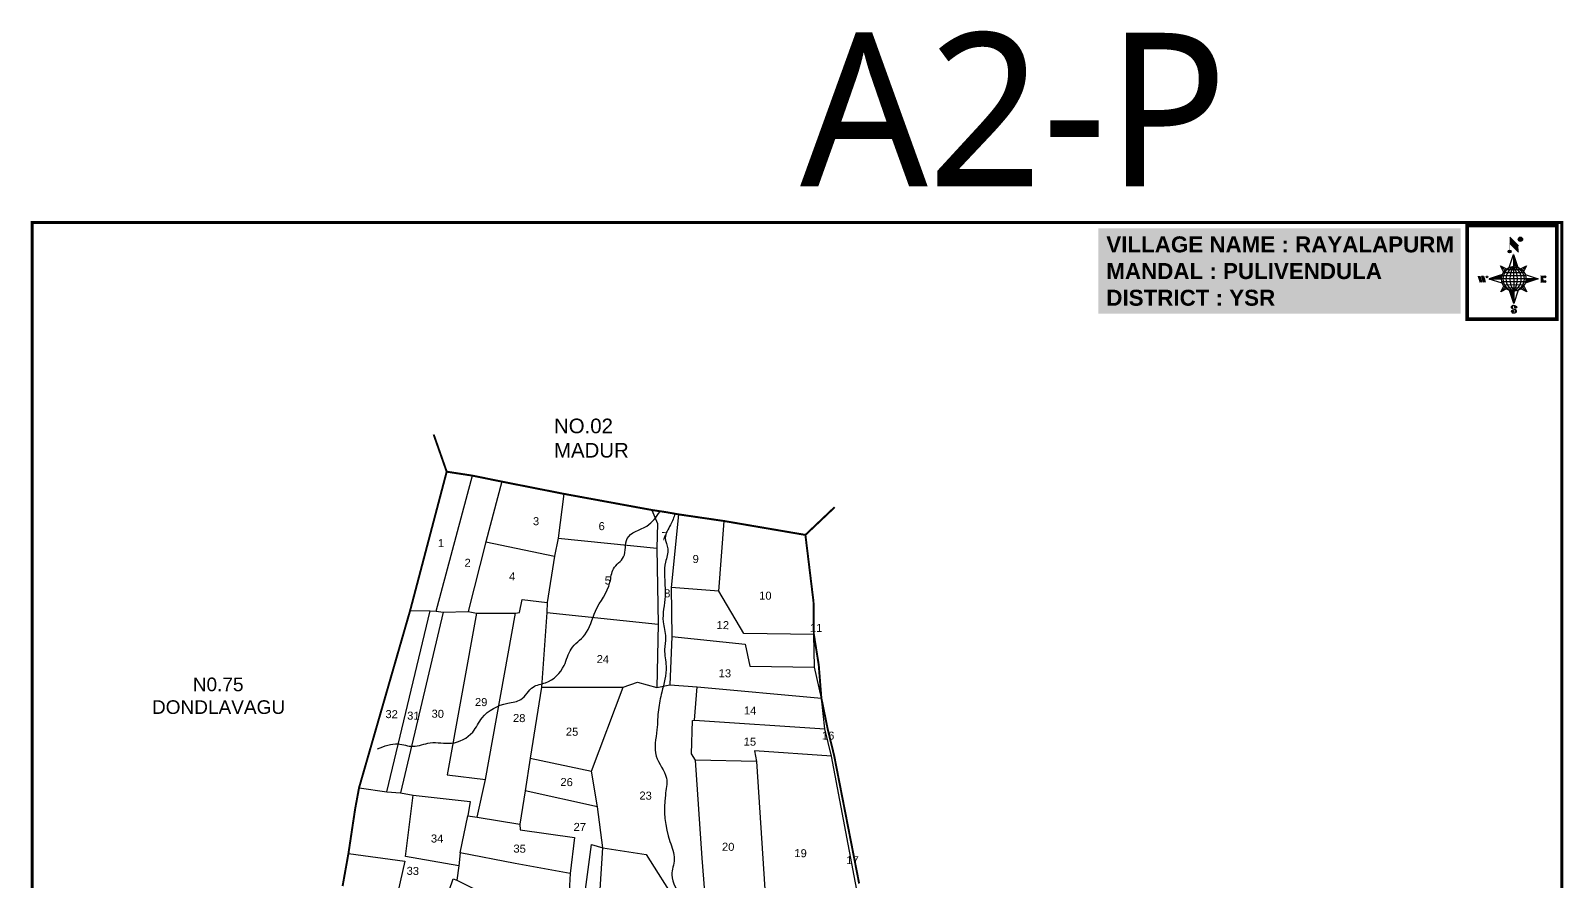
# Model space of a CAD drawing. Header units: millimetres. Extents: x 199216 to 224862, y 1598399 to 1607896.
# Drawn here: x 199216 to 202368, y 1603989 to 1605738 of the extents above; entities that cross this region are included whole.
import ezdxf
from ezdxf.enums import TextEntityAlignment as Align

# ---------------------------------------------------------------- set-up
doc = ezdxf.new("R2010")
doc.units = ezdxf.units.MM
for name, color, linetype in [('AQUADUCT', 1, 'Continuous'), ('bord', 1, 'Continuous'), ('CADAS', 1, 'Continuous'), ('PLOT', 7, 'Continuous'), ('PLOT NO', 7, 'Continuous'), ('STREAM', 4, 'Continuous'), ('TEXT', 1, 'Continuous'), ('VILLAGE BOUNDARY', 5, 'Continuous'), ('VILLAGE BOUNDRY', 5, 'Continuous')]:
    doc.layers.add(name, color=color, linetype=linetype)
doc.styles.get("Standard").update_dxf_attribs({"font": 'arial.ttf'})
doc.styles.add('TMS', font='trebuc.ttf')
pattern_1 = [(267.297113149, (-8720374.938, 50637915.138), (10.5367255337, -0.497431438), [])]
pattern_2 = [(357.297113149, (-8720374.938, 50637915.138), (0.497431438, 10.5367255337), [])]

# ---------------------------------------------------------------- blocks, each defined once
blk = doc.blocks.new('*X15')
at = {"color": 0, "linetype": 'Continuous'}
for p, q in [((6321.6, 240.5), (6322.3, 241.2)), ((6321.6, 240.3), (6322.3, 241)), ((6321.6, 240.1), (6322.3, 240.8)), ((6321.6, 239.9), (6322.4, 240.7)), ((6321.6, 239.8), (6322.4, 240.6)), ((6321.6, 239.6), (6322.5, 240.5)), ((6321.6, 239.4), (6322.5, 240.3)), ((6321.6, 239.2), (6322.6, 240.2)), ((6321.7, 239.1), (6322.6, 240.1)), ((6321.8, 240.8), (6322.4, 241.4)), ((6321.8, 239), (6322.7, 240)), ((6321.8, 239), (6322.8, 239.9)), ((6321.9, 238.9), (6322.9, 239.8)), ((6322, 238.8), (6323, 239.7)), ((6322.1, 241.3), (6322.4, 241.6)), ((6322.1, 238.7), (6323.1, 239.6)), ((6322.2, 238.6), (6323.1, 239.6)), ((6322.3, 238.5), (6323.2, 239.5)), ((6322.4, 238.5), (6323.3, 239.4)), ((6322.5, 238.4), (6323.4, 239.3)), ((6322.7, 238.4), (6323.6, 239.3)), ((6322.8, 238.3), (6323.7, 239.2)), ((6322.9, 238.3), (6323.8, 239.1)), ((6323.1, 238.2), (6323.9, 239.1)), ((6323.2, 238.2), (6324, 239)), ((6323.3, 238.2), (6324.2, 239)), ((6323.5, 238.1), (6324.3, 238.9)), ((6323.7, 238.1), (6324.4, 238.9)), ((6323.8, 238.1), (6324.6, 238.8)), ((6324.1, 238.2), (6324.7, 238.8)), ((6324.3, 238.3), (6324.9, 238.8)), ((6324.6, 238.3), (6325.1, 238.8)), ((6324.8, 238.4), (6325.2, 238.8)), ((6325.1, 238.5), (6325.4, 238.8)), ((6325.4, 238.6), (6325.6, 238.8))]:
    blk.add_line(p, q, dxfattribs=at)
blk = doc.blocks.new('*X14')
at = {"color": 0, "linetype": 'Continuous'}
for p, q in [((6324.4, 240.3), (6324.5, 240.4)), ((6324.6, 240.3), (6324.8, 240.5)), ((6324.7, 240.2), (6325, 240.5)), ((6324.8, 240.2), (6325.2, 240.6)), ((6325, 240.1), (6325.5, 240.6)), ((6325.1, 240.1), (6325.6, 240.6)), ((6325.2, 240), (6325.8, 240.6)), ((6325.3, 240), (6326, 240.6)), ((6325.4, 239.9), (6326.1, 240.6)), ((6325.5, 239.8), (6326.2, 240.5)), ((6325.6, 239.8), (6326.3, 240.5)), ((6325.7, 239.7), (6326.5, 240.4)), ((6325.9, 239.6), (6326.6, 240.3)), ((6326, 239.5), (6326.7, 240.3)), ((6326, 239.4), (6326.8, 240.2)), ((6326.1, 239.3), (6327, 240.2)), ((6326.2, 239.3), (6327.1, 240.1)), ((6326.3, 239.2), (6327.1, 240)), ((6326.4, 239.1), (6327.2, 239.9)), ((6326.5, 239), (6327.3, 239.8)), ((6326.5, 238.9), (6327.4, 239.7)), ((6326.6, 238.8), (6327.5, 239.6)), ((6326.7, 238.7), (6327.5, 239.5)), ((6326.8, 238.6), (6327.6, 239.4)), ((6326.8, 238.5), (6327.7, 239.3)), ((6326.9, 238.3), (6327.8, 239.2)), ((6326.9, 238.2), (6327.9, 239.1)), ((6327, 238.1), (6327.8, 239)), ((6326.8, 236.5), (6327.4, 237)), ((6326.9, 236.8), (6327.6, 237.4)), ((6327, 237.9), (6327.8, 238.8)), ((6327, 237.8), (6327.8, 238.6)), ((6327, 237.6), (6327.8, 238.4)), ((6327, 237.4), (6327.8, 238.2)), ((6327, 237.3), (6327.8, 238)), ((6327, 237.1), (6327.8, 237.9))]:
    blk.add_line(p, q, dxfattribs=at)
blk = doc.blocks.new('H')
at = {"layer": 'bord', "extrusion": (0.000427885, 0.004792, 0.999988)}
h = blk.add_hatch(dxfattribs=at)
h.set_pattern_fill('LINE', color=8, scale=84.387686, angle=-2.7029, style=0)
h.set_pattern_definition(pattern_2)
h.paths.add_polyline_path([(-492, 786, -0.090992), (-448, 775), (-486, 912)])
h = blk.add_hatch(dxfattribs=at)
h.set_pattern_fill('LINE', color=8, scale=84.387686, angle=-92.7029, style=0)
h.set_pattern_definition(pattern_1)
h.paths.add_polyline_path([(-625, 665, -0.090992), (-615, 710), (-751, 671)])
h = blk.add_hatch(dxfattribs=at)
h.set_pattern_fill('LINE', color=8, scale=84.387686, angle=-92.7029, style=0)
h.set_pattern_definition(pattern_1)
h.paths.add_polyline_path([(-246, 647), (-372, 653, -0.090992), (-382, 609)])
h = blk.add_hatch(dxfattribs=at)
h.set_pattern_fill('LINE', color=8, scale=84.387686, angle=-2.7029, style=0)
h.set_pattern_definition(pattern_2)
h.paths.add_polyline_path([(-504, 533, -0.090992), (-549, 543), (-510, 406)])
for p, q in [((-519, 1020, -1217), (-435, 927, -1216)), ((-516, 1087, -1217), (-432, 994, -1217)), ((-627, 794, -1216), (-567, 760, -1216)), ((-627, 794, -1216), (-584, 747, -1215)), ((-599, 731, -1215), (-627, 794, -1216)), ((-538, 774, -1216), (-487, 906, -1216)), ((-487, 906, -1216), (-493, 780, -1216)), ((-487, 906, -1216), (-448, 769, -1216)), ((-865, 701, -1215), (-847, 638, -1215)), ((-847, 700, -1215), (-829, 637, -1215)), ((-829, 699, -1215), (-811, 636, -1215)), ((-829, 699, -1215), (-811, 698, -1215)), ((-811, 698, -1215), (-794, 635, -1215)), ((-752, 665, -1215), (-615, 704, -1215)), ((-752, 665, -1215), (-625, 659, -1215)), ((-619, 614, -1215), (-752, 665, -1215)), ((-421, 753, -1216), (-359, 781, -1216)), ((-359, 781, -1216), (-405, 739, -1216)), ((-359, 781, -1216), (-392, 721, -1215)), ((-246, 641, -1215), (-383, 603, -1215)), ((-379, 693, -1215), (-246, 641, -1215)), ((-373, 647, -1215), (-246, 641, -1215)), ((-213, 669, -1215), (-217, 601, -1215)), ((-197, 600, -1215), (-194, 668, -1215)), ((-639, 526, -1214), (-606, 585, -1215)), ((-639, 526, -1214), (-593, 568, -1215)), ((-577, 553, -1215), (-639, 526, -1214)), ((-511, 400, -1214), (-549, 537, -1214)), ((-460, 533, -1215), (-511, 400, -1214)), ((-505, 527, -1214), (-511, 400, -1214)), ((-371, 513, -1214), (-431, 546, -1215)), ((-371, 513, -1214), (-414, 560, -1215)), ((-399, 576, -1215), (-371, 513, -1214))]:
    blk.add_line(p, q, dxfattribs=at)
at = {"layer": 'bord', "color": 8, "linetype": 'ByBlock', "extrusion": (0.000427885, 0.004792, 0.999988)}
for p, q in [((-373, 647, -1215), (-625, 659, -1215)), ((-375, 679, -1215), (-620, 691, -1215)), ((-386, 711, -1215), (-605, 722, -1215)), ((-411, 744, -1216), (-578, 752, -1216)), ((-493, 780, -1216), (-505, 527, -1214)), ((-378, 616, -1215), (-623, 628, -1215)), ((-392, 585, -1215), (-611, 595, -1215)), ((-420, 555, -1215), (-587, 562, -1215))]:
    blk.add_line(p, q, dxfattribs=at)
at = {"layer": 'bord', "extrusion": (0.000427885, 0.004792, 0.999988), "elevation": -1212}
for points, const_width in [([(-530, 950, 1), (-520, 939, 1)], 14.8), ([(-414, 1073, 1), (-398, 1058, 1)], 22.3), ([(-776, 697, 1), (-769, 690, 1)], 8.9), ([(-178, 667, 1), (-171, 660, 1)], 9.79), ([(-180, 618, 1), (-173, 611, 1)], 9.79), ([(-525, 322, 1), (-533, 329, 1)], 11.1), ([(-490, 362, 1), (-498, 369, 1)], 11.1)]:
    blk.add_lwpolyline(points, format="xyb", close=True, dxfattribs=dict(at, const_width=const_width))
for points, const_width in [([(-522, 960), (-516, 1093)], 1.61), ([(-434, 933), (-428, 1066)], 1.61), ([(-870, 707), (-846, 706)], 0.642), ([(-829, 643), (-855, 644)], 0.642), ([(-829, 643), (-821, 678)], 0.642), ([(-811, 642), (-784, 641)], 0.642), ([(-793, 641), (-782, 694)], 0.642), ([(-223, 676), (-174, 673)], 0.706), ([(-195, 645), (-185, 644)], 0.706), ([(-177, 605), (-226, 607)], 0.706)]:
    blk.add_lwpolyline(points, dxfattribs=dict(at, const_width=const_width))
for points in [[(-537, 317), (-531, 310), (-520, 307), (-505, 307), (-494, 310), (-486, 318), (-487, 326), (-491, 333), (-494, 336), (-503, 341), (-522, 347), (-530, 352), (-534, 355), (-537, 363), (-537, 373), (-530, 381), (-520, 384), (-504, 384), (-493, 380), (-487, 373)], [(-522, 348), (-526, 354), (-528, 361), (-528, 371), (-526, 375), (-521, 381), (-515, 384)], [(-505, 307), (-499, 312), (-497, 319), (-497, 327), (-501, 335), (-509, 343)]]:
    blk.add_lwpolyline(points, dxfattribs=at)
at = {"layer": 'bord', "extrusion": (0.000427885, 0.004792, 0.999988)}
for centre, radius in [((-525, 944, -1212), 14.8), ((-406, 1065, -1212), 22.3), ((-773, 694, -1212), 8.9), ((-498, 659, -1212), 127), ((-174, 663, -1212), 9.79), ((-177, 615, -1212), 9.79), ((-529, 325, -1212), 11.1), ((-494, 365, -1212), 11.1)]:
    blk.add_circle(centre, radius, dxfattribs=at)
at = {"layer": 'bord', "color": 8, "linetype": 'ByBlock', "extrusion": (0.000427885, 0.004792, 0.999988)}
for centre, radius, start, end in [((-482, 658, -1212), 128, 94.9254, 259.6691), ((-437, 656, -1212), 141, 113.2864, 241.308), ((-316, 651, -1212), 222, 142.5892, 212.0053), ((-560, 662, -1212), 141, 293.2864, 61.308), ((-681, 668, -1212), 222, 322.5892, 32.0053), ((-515, 660, -1212), 128, 274.9254, 79.6691)]:
    blk.add_arc(centre, radius, start, end, dxfattribs=at)
at = {"layer": 'bord', "extrusion": (0.000427885, 0.004792, 0.999988)}
for points in [[(-516, 1093, -1212), (-431, 1000, -1212), (-519, 1026, -1212), (-434, 933, -1212)], [(-864, 707, -1212), (-846, 706, -1212), (-846, 644, -1212), (-829, 643, -1212)], [(-829, 705, -1212), (-811, 704, -1212), (-811, 642, -1212), (-793, 641, -1212)], [(-193, 674, -1212), (-197, 606, -1212), (-213, 675, -1212), (-216, 607, -1212)]]:
    blk.add_solid(points, dxfattribs=at)
at = {"layer": 'bord', "extrusion": (0.000427885, 0.004792, 0.999988), "xscale": 7.977342409717546, "yscale": 7.977342409717546, "zscale": 7.977342409717546, "rotation": 138.0840426661453}
for name, p in [('*X14', (38301, -31929, -1212)), ('*X15', (38314, -31951, -1212))]:
    blk.add_blockref(name, p, dxfattribs=at)

msp = doc.modelspace()

# ---------------------------------------------------------------- linework, layer by layer
at = {"layer": 'PLOT'}
for points in [[(200050.1, 1604544.3), (200124.6, 1604823.3)], [(200185, 1604811), (200151.9, 1604687), (200116, 1604544)], [(200312.8, 1604785.8), (200301, 1604694.7), (200293.2, 1604658), (200278.1, 1604562.3)], [(200493.7, 1604752.6), (200505.2, 1604724.7), (200503.6, 1604674.3), (200506.3, 1604518)], [(200548.7, 1604743.6), (200533.6, 1604593.1), (200534.8, 1604492.6), (200530.5, 1604393.4)], [(200826.7, 1604497), (200682.4, 1604498.6), (200631.4, 1604585.9), (200642.5, 1604729.9)], [(200301, 1604694.7), (200503.6, 1604674.3)], [(200151.9, 1604687), (200293.2, 1604658)], [(199996.5, 1604545.9), (200037.7, 1604545.3), (200050.1, 1604544.3), (200064.1, 1604542.9), (200116, 1604544), (200132.7, 1604540.6), (200213.4, 1604540.4), (200221.6, 1604542.2), (200227.1, 1604568.6), (200278.1, 1604562.3), (200277.7, 1604542.1), (200506.3, 1604518), (200504.1, 1604387.9), (200530.5, 1604393.4), (200586.9, 1604388.9), (200842.1, 1604365.9)], [(200631.4, 1604585.9), (200533.6, 1604593.1)], [(199948.3, 1604173.5), (200037.7, 1604545.3)], [(200064.1, 1604542.9), (199976.8, 1604171.4)], [(200132.7, 1604540.6), (200072.6, 1604208.3), (200151.4, 1604198.3)], [(200134.1, 1604121), (200151.4, 1604198.3), (200213.4, 1604540.4)], [(200277.7, 1604542.1), (200266.9, 1604388.6), (200243, 1604242.2), (200233, 1604175), (200221.8, 1604106.4)], [(200534.8, 1604492.6), (200685.3, 1604477.1), (200694.9, 1604431.3), (200828.2, 1604429.4)], [(200842.1, 1604365.9), (200842.1, 1604365.9), (200828.2, 1604429.4), (200826.7, 1604497)], [(200096.6, 1603844.2), (200387.7, 1603806.8), (200384.4, 1603847.7), (200381.9, 1603886.5), (200393, 1604058.2), (200382, 1604142.3), (200369.3, 1604215.5), (200434.8, 1604388.4), (200463.8, 1604398.5), (200504.1, 1604387.9)], [(200266.9, 1604388.6), (200434.8, 1604388.4)], [(200577.4, 1603313.1), (200572, 1603325.5), (200516.6, 1603392.5), (200469.3, 1603501.3), (200495.7, 1603538.3), (200519.3, 1603577.6), (200520.1, 1603587.2), (200538.4, 1603657.4), (200537.1, 1603713.9), (200551.9, 1603732.4), (200561.8, 1603746.4), (200574.5, 1603807.2), (200578.4, 1603825.6), (200604.4, 1603941.5), (200596.8, 1604036.9), (200583, 1604238.1), (200575.4, 1604251.6), (200577.2, 1604319.7), (200581.1, 1604320.3), (200586.9, 1604388.9)], [(200917, 1603960.7), (200863.1, 1604246.7), (200849.3, 1604302.8), (200842.1, 1604365.9)], [(200581.1, 1604320.3), (200849.3, 1604302.8)], [(200863.1, 1604246.7), (200704.9, 1604257.5), (200708.5, 1604235.7), (200583, 1604238.1)], [(200243, 1604242.2), (200369.3, 1604215.5)], [(200708.5, 1604235.7), (200725.9, 1603972.9)], [(199891.5, 1604181.7), (199948.3, 1604173.5), (199976.8, 1604171.4), (200002.8, 1604166.3), (200120, 1604153.2), (200115.2, 1604124.1), (200134.1, 1604121), (200221.8, 1604106.4), (200222.8, 1604095.3), (200334.5, 1604079.6), (200325.8, 1604005), (200321.4, 1603931.6)], [(200096.7, 1604021.2), (199986.7, 1604040.2), (200002.8, 1604166.3)], [(200382, 1604142.3), (200233, 1604175)], [(200325.8, 1604005), (200212.7, 1604025.8), (200099.1, 1604048.1), (200115.2, 1604124.1)], [(200351.6, 1603931.5), (200369.3, 1604064.6), (200393, 1604058.2), (200481.7, 1604044.1), (200544, 1603945.7)], [(199869.6, 1604046.1), (199985.3, 1604030.8), (199960.3, 1603918.6)], [(200099.1, 1604048.1), (200096.7, 1604021.2), (200092.8, 1603991.9)], [(200055.6, 1603900.6), (200068.1, 1603944), (200085, 1603994.6), (200092.8, 1603991.9), (200190.3, 1603943.1), (200321.4, 1603931.6)]]:
    msp.add_lwpolyline(points, dxfattribs=at)
at = {"layer": 'STREAM'}
for points in [[(199929.7, 1604261.7), (199971.7, 1604271.6), (200002.5, 1604266.8), (200037.5, 1604274), (200081.3, 1604273.3), (200125.1, 1604296.2), (200144.7, 1604325.3), (200197.2, 1604355.5), (200224.4, 1604363.1), (200249.4, 1604388.7), (200275, 1604397.4), (200313.2, 1604433.1), (200327.6, 1604466.7), (200355.7, 1604496), (200377.6, 1604544.6), (200407.5, 1604604), (200414.7, 1604631.8), (200435.3, 1604656.3), (200442.9, 1604694), (200482.9, 1604719.7), (200510.5, 1604749.4)], [(200541.3, 1604745.1), (200531.9, 1604722), (200521.1, 1604695.5), (200526.6, 1604672.5), (200521.6, 1604645.5), (200519.5, 1604620.2), (200520.8, 1604575.4), (200516.8, 1604522.8), (200521.8, 1604490.8), (200519.7, 1604465.8), (200522.9, 1604431.4), (200514.1, 1604378.1), (200507, 1604342.1), (200504, 1604301), (200502.6, 1604246.7), (200523.5, 1604201.3), (200521.3, 1604166.4), (200530.8, 1604071), (200539.6, 1604034.7), (200534.6, 1604002.6), (200554.9, 1603953.4), (200572.8, 1603927.6), (200602.6, 1603915.4), (200602.8, 1603892.1), (200599.3, 1603848.5), (200602.1, 1603811.8), (200578.1, 1603775), (200572.6, 1603743.5), (200549.2, 1603706.7), (200546.4, 1603673.4), (200546.6, 1603650.6), (200543.5, 1603630.1), (200534.8, 1603608.1), (200524.7, 1603572.9), (200500.1, 1603528.9), (200489.8, 1603507.4), (200487.6, 1603475.8), (200508.3, 1603452.7), (200525.3, 1603404.1), (200543.7, 1603379.9), (200558.4, 1603360.3), (200569.1, 1603337.3), (200604.4, 1603321.2), (200631.3, 1603302.4), (200648.8, 1603280.3), (200669.4, 1603223.5), (200674.4, 1603207.1), (200674.5, 1603199.1), (200688.8, 1603179.2), (200698.5, 1603148.3), (200710.5, 1603134.4), (200723.3, 1603075.7), (200741, 1603046.8), (200747.3, 1603027.5), (200749.1, 1603012.2), (200771.7, 1602987.7), (200774.3, 1602967.6), (200800.4, 1602946), (200803.4, 1602929.2), (200805.7, 1602920), (200803.8, 1602900.2), (200807, 1602880), (200806.9, 1602861.5), (200792.2, 1602835.3), (200786.9, 1602800.2), (200789.3, 1602789.1), (200791.4, 1602773.2)]]:
    msp.add_spline(points, degree=3, dxfattribs=at)
at = {"layer": 'VILLAGE BOUNDARY', "color": 200, "const_width": 7.56, "elevation": -9.1}
msp.add_lwpolyline([(202354.6, 1605337.5), (202169.8, 1605337.5), (202169.8, 1605145), (202354.6, 1605145)], close=True, dxfattribs=at)
at = {"layer": 'VILLAGE BOUNDARY', "const_width": 4}
for points in [[(200044.9, 1604907.8), (200071.7, 1604831.4), (200124.6, 1604823.3), (200185, 1604811), (200312.8, 1604785.8), (200493.7, 1604752.6), (200521.7, 1604748.4), (200548.7, 1604743.6), (200642.5, 1604729.9), (200809.3, 1604701.4), (200869.4, 1604758.3), (200809.3, 1604701.4), (200826, 1604563.8), (200826.7, 1604497), (200836.8, 1604433.6), (200842.1, 1604365.9), (200855.1, 1604302.4), (200868.3, 1604248.3), (200919.8, 1603984.8)], [(199857.6, 1603979.4), (199869.6, 1604046.1), (199883.4, 1604137.9), (199891.5, 1604181.7), (199996.5, 1604545.9), (200071.7, 1604831.4)]]:
    msp.add_lwpolyline(points, dxfattribs=at)
at = {"layer": 'VILLAGE BOUNDRY', "color": 5, "const_width": 5.98}
msp.add_lwpolyline([(199219.2, 1605343.6), (202364.9, 1605343.6), (202364.9, 1600525.4), (199219.2, 1600525.4)], close=True, dxfattribs=at)

# ---------------------------------------------------------------- block references
at = {"layer": 'AQUADUCT', "color": 1, "xscale": 0.1985536023187061, "yscale": 0.1985536023187061, "zscale": 0.1985536023187061, "rotation": 3.078330600073183}
msp.add_blockref('H', (202371.6, 1605103.6, 232.7), dxfattribs=at)

# ---------------------------------------------------------------- texts
at = {"layer": 'CADAS', "color": 2, "style": 'TMS'}
msp.add_text('A2-P', height=315.69, dxfattribs=at).set_placement((200798.4, 1605418))
at = {"layer": 'PLOT NO'}
for s, height, p in [('3', 16.5, (200255.4, 1604729.6)), ('6', 16.5, (200390.4, 1604719.5)), ('1', 16.5, (200060.1, 1604684.6)), ('7', 16.5, (200519.5, 1604698.8)), ('9', 16.5, (200583.7, 1604651.9)), ('2', 16.5, (200114.7, 1604644.1)), ('4', 16.5, (200206.2, 1604616.1)), ('5', 16.5, (200402.9, 1604607.8)), ('8', 16.5, (200525.3, 1604581.3)), ('10', 16.45, (200727, 1604576.6)), ('12', 16.45, (200639.5, 1604516)), ('11', 16.45, (200831.5, 1604510.4)), ('24', 16.45, (200392.9, 1604446)), ('13', 16.45, (200643.8, 1604417)), ('32', 16.45, (199958.5, 1604332.9)), ('30', 16.45, (200053.3, 1604333.7)), ('29', 16.45, (200142.6, 1604357.8)), ('14', 16.45, (200695.7, 1604340.4)), ('31', 16.45, (200003.2, 1604329.8)), ('28', 16.45, (200220.8, 1604324.9)), ('25', 16.45, (200329.6, 1604296.8)), ('15', 16.45, (200695.2, 1604276.4)), ('16', 16.45, (200856.1, 1604288.9)), ('26', 16.45, (200318.3, 1604193.3)), ('23', 16.45, (200480.7, 1604165.5)), ('27', 16.45, (200345.4, 1604101)), ('34', 16.45, (200052, 1604077.1)), ('35', 16.45, (200221.7, 1604056.4)), ('20', 16.45, (200650.5, 1604060.3)), ('19', 16.45, (200799.4, 1604047.1)), ('17', 16.45, (200906.1, 1604032.7)), ('33', 16.45, (200002, 1604010.6))]:
    msp.add_text(s, height=height, rotation=359.0457, dxfattribs=at).set_placement(p, align=Align.MIDDLE_CENTER)
at = {"layer": 'TEXT', "attachment_point": 1}
for s, insert, char_height, width in [('NO.02 \\PMADUR', (200292.4, 1604940.5), 30, 160.217), ('\\pi109.05314;N0.75 \\P\\pi25.11999;DONDLAVAGU', (199440.5, 1604408.1), 28, 317.94)]:
    msp.add_mtext(s, dxfattribs=dict(at, insert=insert, char_height=char_height, width=width))
at = {"layer": 'VILLAGE BOUNDARY', "insert": (201428.1, 1605315.2), "char_height": 32.904, "width": 712.102, "attachment_point": 1, "bg_fill": 1, "box_fill_scale": 1.5, "bg_fill_color": 9, "bg_fill_transparency": 0}
msp.add_mtext('{\\fArial|b1|i0|c0|p34;\\C1;VILLAGE NAME :\\C5; RAYALAPURM\\C1;\\PMANDAL : \\C5;PULIVENDULA \\P\\C1;DISTRICT : \\C5;YSR}', dxfattribs=at)

doc.saveas('drawing.dxf')
